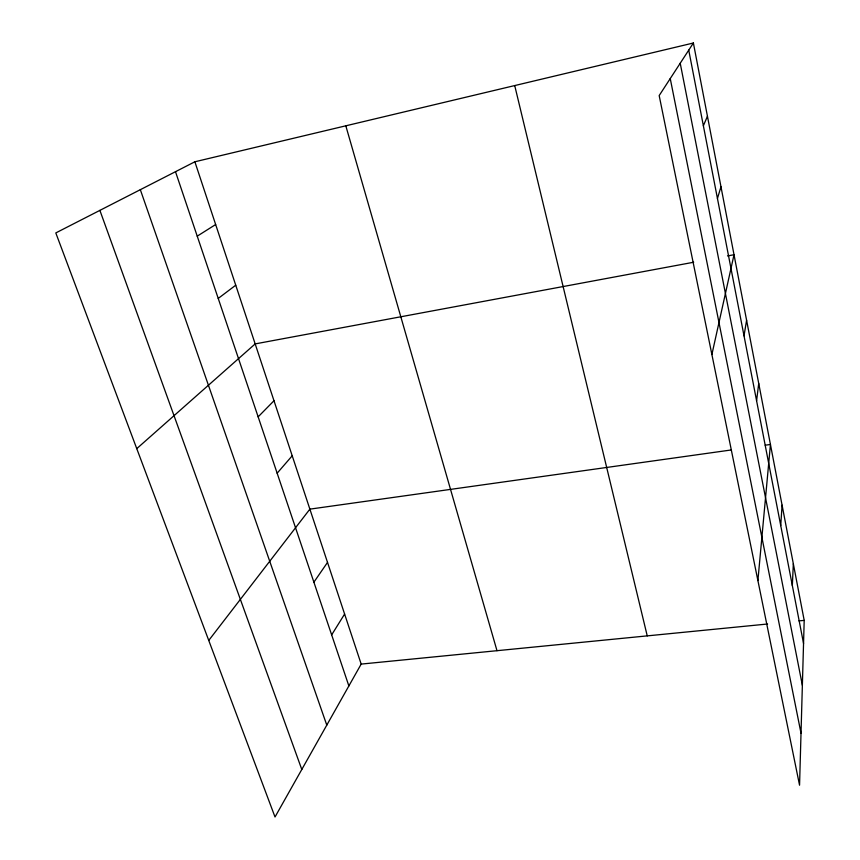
<?xml version="1.0" encoding="UTF-8"?>
<svg xmlns="http://www.w3.org/2000/svg" width="860" height="860" viewBox="0 0 860 860"><rect width="100%" height="100%" fill="white"/><g stroke="black" fill="none" stroke-linecap="round" stroke-linejoin="round"><path stroke-width="1.29" d="M804.197 620.383L799.553 785.212L659.179 95.578L693.386 43L804.197 620.383L798.972 620.899M792.339 585.596L793.339 563.762M780.729 525.589L782.084 505.164M757.896 580.564L770.442 444.469L765.228 445.2M756.585 400.76L758.724 383.452M744.018 335.83L746.598 320.242M711.886 354.535L734.021 254.732L727.517 255.936M717.444 198.477L720.981 186.781M703.372 125.764L707.447 116.251M194.876 161.777L361.178 664.092L275.017 817L55.803 232.931L194.876 161.777L693.386 43M331.659 634.884L344.613 614.04M313.889 582.177L327.52 562.408M208.744 640.431L309.879 509.142L731.355 449.952M277.146 473.204L292.217 455.789M258.15 416.853L273.996 400.738M136.761 448.64L255.173 343.903L693.697 262.236M218.225 298.431L235.737 285.197M197.23 236.156L215.656 224.525M361.178 664.092L767.582 624.005M99.889 210.377L301.796 769.485M140.33 189.684L326.789 725.13M175.494 171.688L348.87 685.936M345.817 125.818L496.994 650.697M514.721 85.57L647.236 635.873M670.241 78.561L801.015 733.236M680.217 63.242L802.369 685.334M688.742 50.138L803.552 643.506"/></g></svg>
